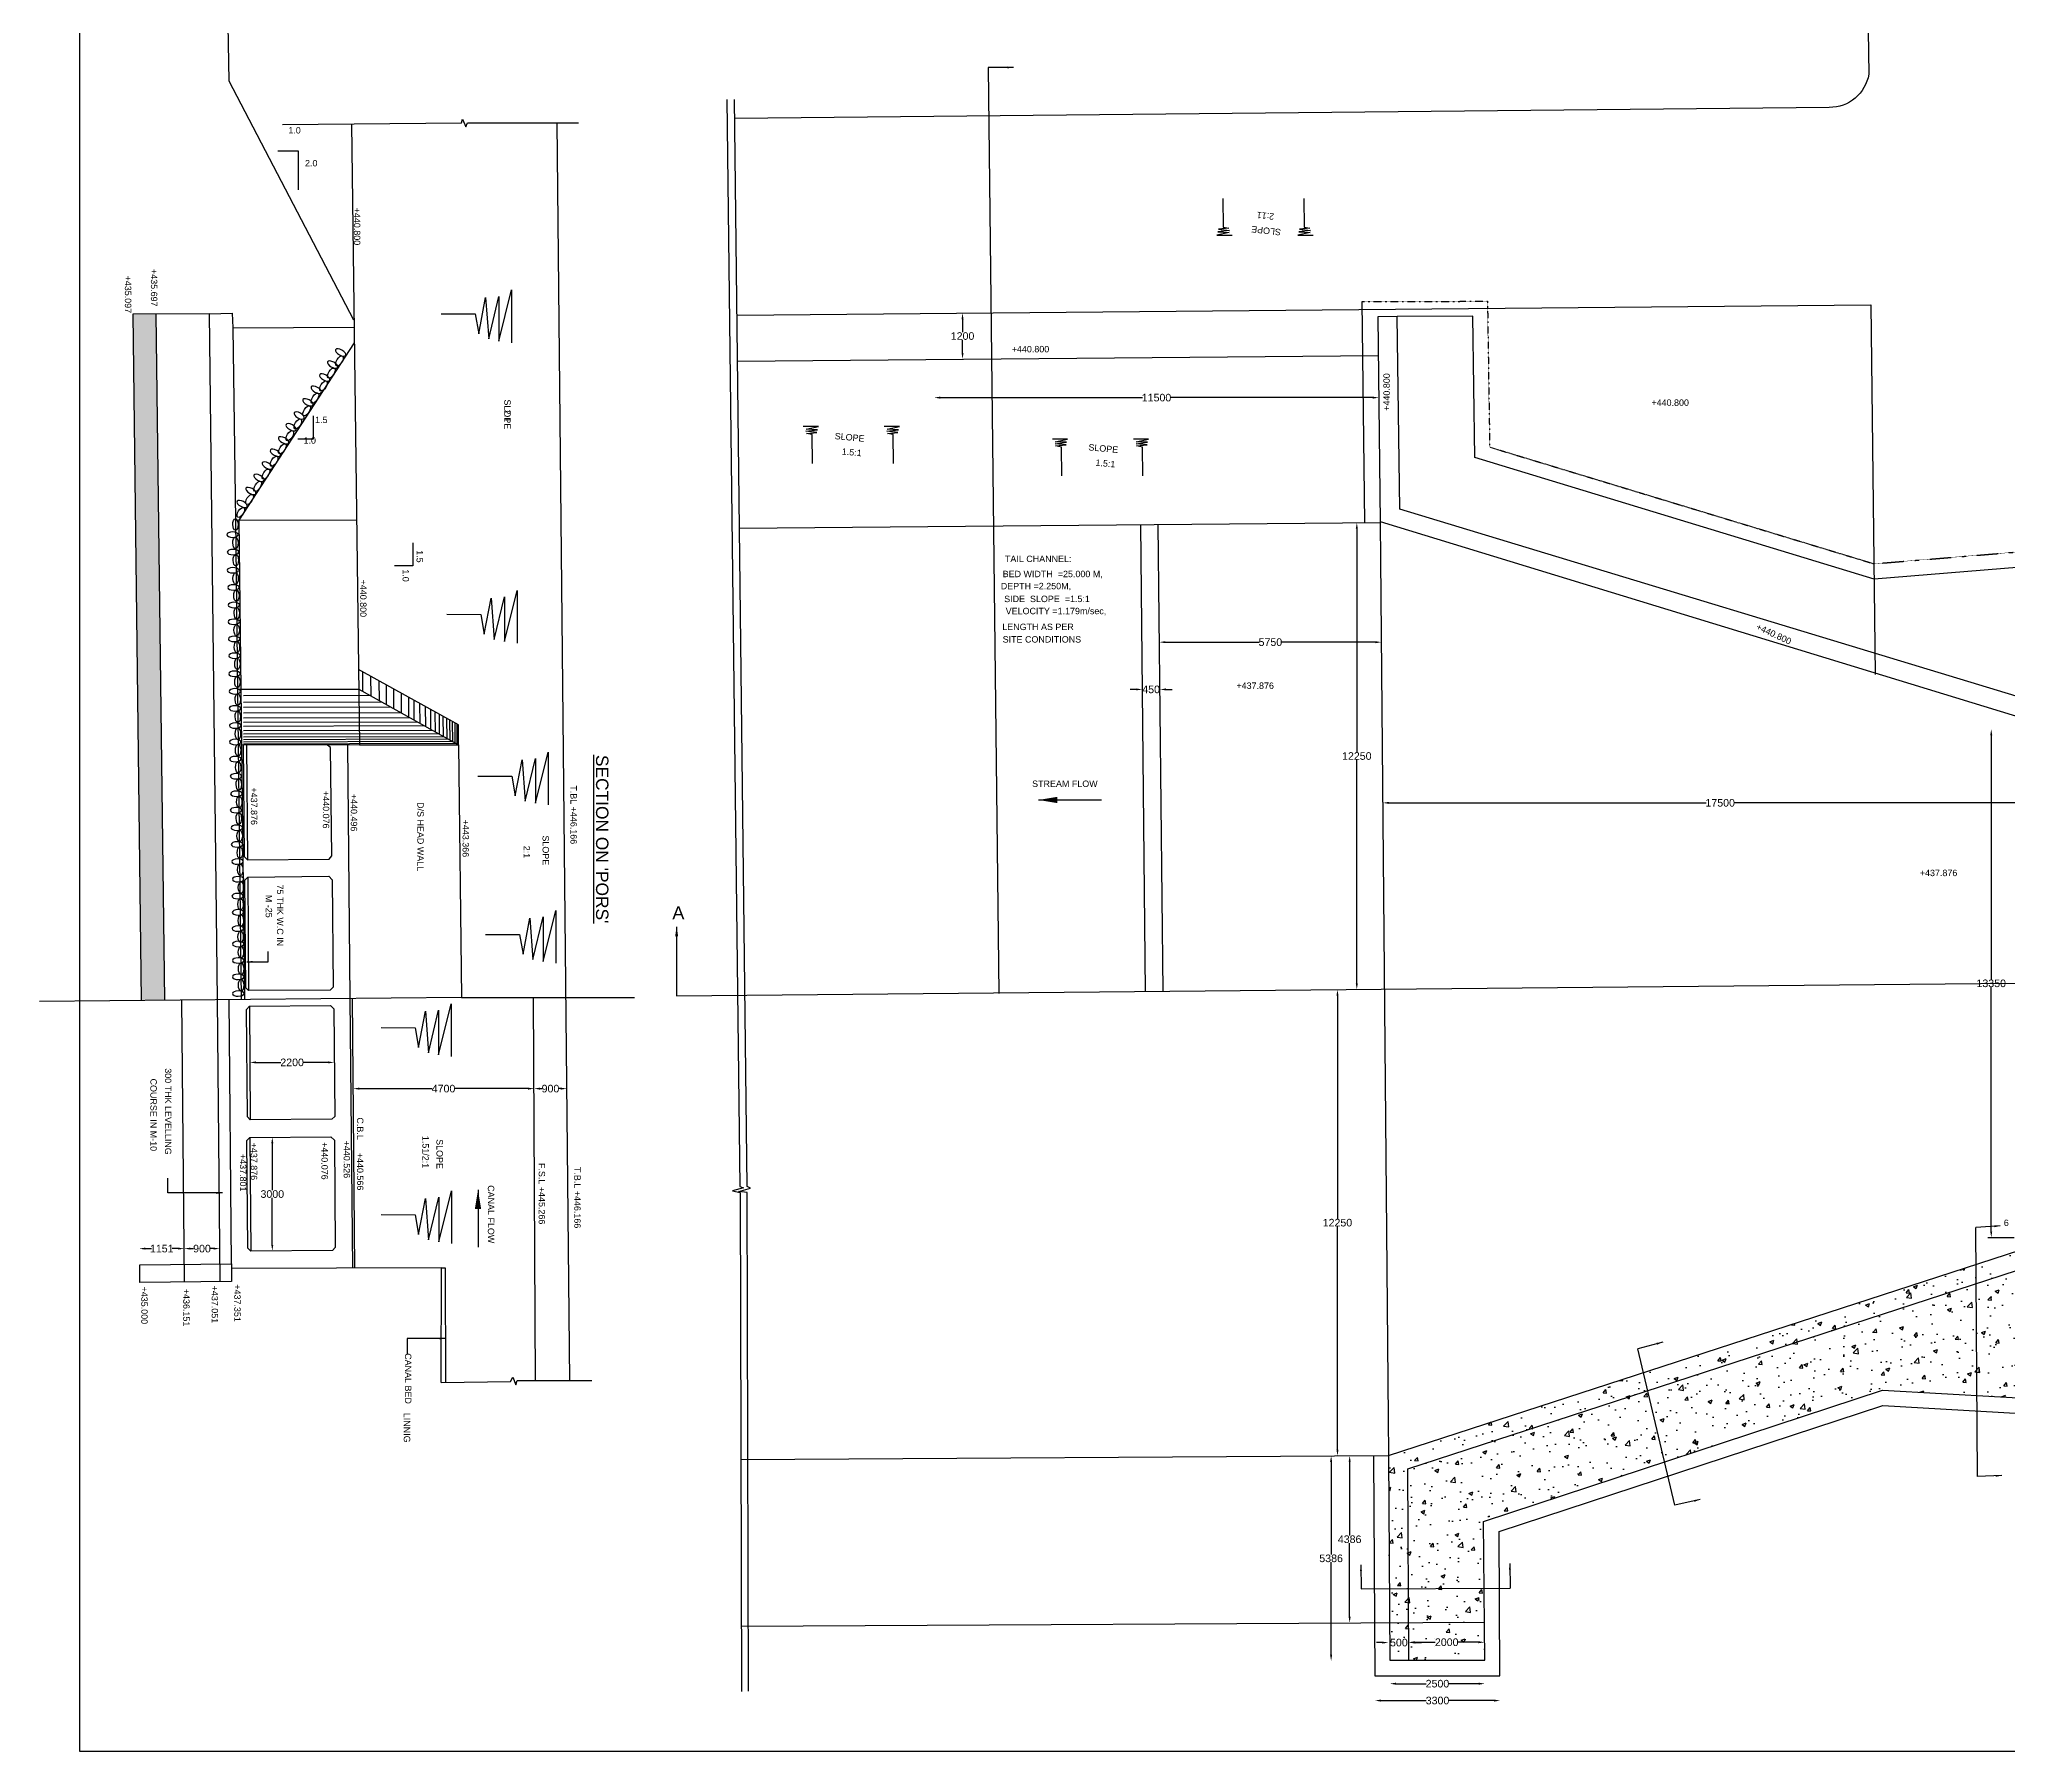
# Model space of a CAD drawing. Header units: millimetres. Extents: x -87412 to 65085, y -34262 to 36967.
# Drawn here: x -87412 to -35552, y -34262 to 10812 of the extents above; entities that cross this region are included whole.
import ezdxf

# ---------------------------------------------------------------- set-up
doc = ezdxf.new("R2010")
doc.units = ezdxf.units.MM
doc.header["$MEASUREMENT"] = 0
doc.linetypes.add('DASHDOT', pattern=[1, 0.5, -0.25, 0, -0.25])
doc.styles.get("Standard").update_dxf_attribs({"font": 'arial.ttf'})
doc.dimstyles.new('Civil', dxfattribs={"dimtxt": 200, "dimasz": 160, "dimexe": 0.1, "dimexo": 0.0625, "dimgap": 0.09, "dimtad": 0, "dimtih": 1, "dimtoh": 1, "dimdec": 0, "dimzin": 12, "dimdsep": 46, "dimtxsty": 'Standard', "dimcen": 0, "dimse1": 1, "dimse2": 1, "dimadec": 0, "dimazin": 2, "dimtfac": 1, "dimtdec": 0, "dimtofl": 0, "dimtmove": 0, "dimatfit": 3, "dimfxl": 1, "dimfrac": 1, "dimtolj": 1, "dimtzin": 0, "dimarcsym": 0})

# ---------------------------------------------------------------- blocks, each defined once
blk = doc.blocks.new('*D14')
at = {"color": 0, "lineweight": -2, "transparency": 16777216}
for p, q in [((-84622, -21021), (-84459, -21021)), ((-83756, -21021), (-83919, -21021))]:
    blk.add_line(p, q, dxfattribs=at)
at = {"color": 0, "transparency": 16777216}
for points in [[(-84622, -20994), (-84622, -21047), (-84782, -21021)], [(-83756, -20994), (-83756, -21047), (-83596, -21021)]]:
    blk.add_solid(points, dxfattribs=at)
at = {"layer": 'Defpoints', "color": 0, "transparency": 16777216}
for p in [(-84782, -21032), (-83596, -21021), (-83596, -21021)]:
    blk.add_point(p, dxfattribs=at)
at = {"color": 0, "transparency": 16777216, "insert": (-84189, -21021), "char_height": 200, "attachment_point": 5}
blk.add_mtext('\\A1;1151', dxfattribs=at)
blk = doc.blocks.new('*D15')
at = {"color": 0, "lineweight": -2, "transparency": 16777216}
for p, q in [((-83436, -21021), (-83350, -21021)), ((-82823, -21021), (-82909, -21021))]:
    blk.add_line(p, q, dxfattribs=at)
at = {"color": 0, "transparency": 16777216}
for points in [[(-83436, -20994), (-83436, -21047), (-83596, -21021)], [(-82823, -20994), (-82823, -21047), (-82663, -21021)]]:
    blk.add_solid(points, dxfattribs=at)
at = {"layer": 'Defpoints', "color": 0, "transparency": 16777216}
for p in [(-83596, -21021), (-82663, -21012), (-82663, -21021)]:
    blk.add_point(p, dxfattribs=at)
at = {"color": 0, "transparency": 16777216, "insert": (-83129, -21021), "char_height": 200, "attachment_point": 5}
blk.add_mtext('\\A1;900', dxfattribs=at)
blk = doc.blocks.new('*D16')
at = {"color": 0, "lineweight": -2, "transparency": 16777216}
for p, q in [((-81278, -18249), (-81278, -19483)), ((-81278, -20921), (-81278, -19687))]:
    blk.add_line(p, q, dxfattribs=at)
at = {"color": 0, "transparency": 16777216}
for points in [[(-81304, -18249), (-81251, -18249), (-81278, -18089)], [(-81304, -20921), (-81251, -20921), (-81278, -21081)]]:
    blk.add_solid(points, dxfattribs=at)
at = {"layer": 'Defpoints', "color": 0, "transparency": 16777216}
for p in [(-81277, -18089), (-81278, -21081), (-81255, -21081)]:
    blk.add_point(p, dxfattribs=at)
at = {"color": 0, "transparency": 16777216, "insert": (-81278, -19585), "char_height": 200, "attachment_point": 5}
blk.add_mtext('\\A1;3000', dxfattribs=at)
blk = doc.blocks.new('*D17')
at = {"color": 0, "lineweight": -2, "transparency": 16777216}
for p, q in [((-81708, -16119), (-81056, -16119)), ((-79804, -16119), (-80456, -16119))]:
    blk.add_line(p, q, dxfattribs=at)
at = {"color": 0, "transparency": 16777216}
for points in [[(-81708, -16092), (-81708, -16145), (-81868, -16119)], [(-79804, -16092), (-79804, -16145), (-79644, -16119)]]:
    blk.add_solid(points, dxfattribs=at)
at = {"layer": 'Defpoints', "color": 0, "transparency": 16777216}
for p in [(-81868, -16136), (-79644, -16119), (-79644, -16119)]:
    blk.add_point(p, dxfattribs=at)
at = {"color": 0, "transparency": 16777216, "insert": (-80756, -16119), "char_height": 200, "attachment_point": 5}
blk.add_mtext('\\A1;2200', dxfattribs=at)
blk = doc.blocks.new('*D18')
at = {"color": 0, "lineweight": -2, "transparency": 16777216}
for p, q in [((-78990, -16809), (-77070, -16809)), ((-74545, -16809), (-76465, -16809))]:
    blk.add_line(p, q, dxfattribs=at)
at = {"color": 0, "transparency": 16777216}
for points in [[(-78990, -16782), (-78990, -16836), (-79150, -16809)], [(-74545, -16782), (-74545, -16836), (-74385, -16809)]]:
    blk.add_solid(points, dxfattribs=at)
at = {"layer": 'Defpoints', "color": 0, "transparency": 16777216}
for p in [(-74385, -16809), (-79150, -17183), (-74385, -17159)]:
    blk.add_point(p, dxfattribs=at)
at = {"color": 0, "transparency": 16777216, "insert": (-76768, -16809), "char_height": 200, "attachment_point": 5}
blk.add_mtext('\\A1;4700', dxfattribs=at)
blk = doc.blocks.new('*D19')
at = {"color": 0, "lineweight": -2, "transparency": 16777216}
for p, q in [((-74225, -16809), (-74173, -16809)), ((-73680, -16809), (-73732, -16809))]:
    blk.add_line(p, q, dxfattribs=at)
at = {"color": 0, "transparency": 16777216}
for points in [[(-74225, -16782), (-74225, -16836), (-74385, -16809)], [(-73680, -16782), (-73680, -16836), (-73520, -16809)]]:
    blk.add_solid(points, dxfattribs=at)
at = {"layer": 'Defpoints', "color": 0, "transparency": 16777216}
for p in [(-74385, -16809), (-73520, -16800), (-73520, -16809)]:
    blk.add_point(p, dxfattribs=at)
at = {"color": 0, "transparency": 16777216, "insert": (-73952, -16809), "char_height": 200, "attachment_point": 5}
blk.add_mtext('\\A1;900', dxfattribs=at)
blk = doc.blocks.new('*D20')
at = {"color": 0, "lineweight": -2, "transparency": 16777216}
for p, q in [((-57757, -5056), (-55291, -5056)), ((-52230, -5056), (-54695, -5056))]:
    blk.add_line(p, q, dxfattribs=at)
at = {"color": 0, "transparency": 16777216}
for points in [[(-57757, -5029), (-57757, -5083), (-57917, -5056)], [(-52230, -5029), (-52230, -5083), (-52070, -5056)]]:
    blk.add_solid(points, dxfattribs=at)
at = {"layer": 'Defpoints', "color": 0, "transparency": 16777216}
for p in [(-52070, -5056), (-52070, -5168), (-57917, -5219)]:
    blk.add_point(p, dxfattribs=at)
at = {"color": 0, "transparency": 16777216, "insert": (-54993, -5056), "char_height": 200, "attachment_point": 5}
blk.add_mtext('\\A1;5750', dxfattribs=at)
blk = doc.blocks.new('*D21')
at = {"color": 0, "lineweight": -2, "transparency": 16777216}
for p, q in [((-58526, -6300), (-58686, -6300)), ((-57741, -6300), (-57581, -6300))]:
    blk.add_line(p, q, dxfattribs=at)
at = {"color": 0, "transparency": 16777216}
for points in [[(-58526, -6273), (-58526, -6326), (-58366, -6300)], [(-57741, -6273), (-57741, -6326), (-57901, -6300)]]:
    blk.add_solid(points, dxfattribs=at)
at = {"layer": 'Defpoints', "color": 0, "transparency": 16777216}
for p in [(-58366, -6650), (-57901, -6300), (-57901, -6645)]:
    blk.add_point(p, dxfattribs=at)
at = {"color": 0, "transparency": 16777216, "insert": (-58134, -6300), "char_height": 200, "attachment_point": 5}
blk.add_mtext('\\A1;450', dxfattribs=at)
blk = doc.blocks.new('*D22')
at = {"color": 0, "lineweight": -2, "transparency": 16777216}
for p, q in [((-52717, -2069), (-52717, -7952)), ((-52717, -14039), (-52717, -8156))]:
    blk.add_line(p, q, dxfattribs=at)
at = {"color": 0, "transparency": 16777216}
for points in [[(-52744, -2069), (-52690, -2069), (-52717, -1909)], [(-52744, -14039), (-52690, -14039), (-52717, -14199)]]:
    blk.add_solid(points, dxfattribs=at)
at = {"layer": 'Defpoints', "color": 0, "transparency": 16777216}
for p in [(-52830, -1909), (-52805, -14199), (-52717, -14199)]:
    blk.add_point(p, dxfattribs=at)
at = {"color": 0, "transparency": 16777216, "insert": (-52717, -8054), "char_height": 200, "attachment_point": 5}
blk.add_mtext('\\A1;12250', dxfattribs=at)
blk = doc.blocks.new('*D23')
at = {"color": 0, "lineweight": -2, "transparency": 16777216}
for p, q in [((-63687, 1381), (-58359, 1381)), ((-52298, 1381), (-57626, 1381))]:
    blk.add_line(p, q, dxfattribs=at)
at = {"color": 0, "transparency": 16777216}
for points in [[(-63687, 1408), (-63687, 1354), (-63847, 1381)], [(-52298, 1408), (-52298, 1354), (-52138, 1381)]]:
    blk.add_solid(points, dxfattribs=at)
at = {"layer": 'Defpoints', "color": 0, "transparency": 16777216}
for p in [(-63847, 1318), (-52138, 1381), (-52138, 1325)]:
    blk.add_point(p, dxfattribs=at)
at = {"color": 0, "transparency": 16777216, "insert": (-57992, 1381), "char_height": 200, "attachment_point": 5}
blk.add_mtext('\\A1;11500', dxfattribs=at)
blk = doc.blocks.new('*D24')
at = {"color": 0, "lineweight": -2, "transparency": 16777216}
for p, q in [((-63100, 3447), (-63100, 3104)), ((-63100, 2556), (-63100, 2899))]:
    blk.add_line(p, q, dxfattribs=at)
at = {"color": 0, "transparency": 16777216}
for points in [[(-63127, 3447), (-63074, 3447), (-63100, 3607)], [(-63127, 2556), (-63074, 2556), (-63100, 2396)]]:
    blk.add_solid(points, dxfattribs=at)
at = {"layer": 'Defpoints', "color": 0, "transparency": 16777216}
for p in [(-62942, 3607), (-63100, 2396), (-62932, 2396)]:
    blk.add_point(p, dxfattribs=at)
at = {"color": 0, "transparency": 16777216, "insert": (-63100, 3002), "char_height": 200, "attachment_point": 5}
blk.add_mtext('\\A1;1200', dxfattribs=at)
blk = doc.blocks.new('*D25')
at = {"color": 0, "lineweight": -2, "transparency": 16777216}
for p, q in [((-51873, -9286), (-43514, -9286)), ((-34422, -9286), (-42781, -9286))]:
    blk.add_line(p, q, dxfattribs=at)
at = {"color": 0, "transparency": 16777216}
for points in [[(-51873, -9259), (-51873, -9313), (-52033, -9286)], [(-34422, -9259), (-34422, -9313), (-34262, -9286)]]:
    blk.add_solid(points, dxfattribs=at)
at = {"layer": 'Defpoints', "color": 0, "transparency": 16777216}
for p in [(-34262, -9286), (-34262, -9322), (-52033, -9345)]:
    blk.add_point(p, dxfattribs=at)
at = {"color": 0, "transparency": 16777216, "insert": (-43148, -9286), "char_height": 200, "attachment_point": 5}
blk.add_mtext('\\A1;17500', dxfattribs=at)
blk = doc.blocks.new('*D26')
at = {"color": 0, "lineweight": -2, "transparency": 16777216}
for p, q in [((-36010, -7506), (-36010, -13936)), ((-36010, -20570), (-36010, -14141))]:
    blk.add_line(p, q, dxfattribs=at)
at = {"color": 0, "transparency": 16777216}
for points in [[(-36036, -7506), (-35983, -7506), (-36010, -7346)], [(-36036, -20570), (-35983, -20570), (-36010, -20730)]]:
    blk.add_solid(points, dxfattribs=at)
at = {"layer": 'Defpoints', "color": 0, "transparency": 16777216}
for p in [(-36169, -7346), (-36169, -20730), (-36010, -20730)]:
    blk.add_point(p, dxfattribs=at)
at = {"color": 0, "transparency": 16777216, "insert": (-36010, -14038), "char_height": 200, "attachment_point": 5}
blk.add_mtext('\\A1;13350', dxfattribs=at)
blk = doc.blocks.new('*D97')
at = {"color": 0, "lineweight": -2, "transparency": 16777216}
for p, q in [((-51685, -32474), (-50895, -32474)), ((-49504, -32474), (-50294, -32474))]:
    blk.add_line(p, q, dxfattribs=at)
at = {"color": 0, "transparency": 16777216}
for points in [[(-51685, -32447), (-51685, -32501), (-51845, -32474)], [(-49504, -32447), (-49504, -32501), (-49344, -32474)]]:
    blk.add_solid(points, dxfattribs=at)
at = {"layer": 'Defpoints', "color": 0, "transparency": 16777216}
for p in [(-51845, -32476), (-49344, -32474), (-49344, -32476)]:
    blk.add_point(p, dxfattribs=at)
at = {"color": 0, "transparency": 16777216, "insert": (-50594, -32474), "char_height": 200, "attachment_point": 5}
blk.add_mtext('\\A1;2500', dxfattribs=at)
blk = doc.blocks.new('*D98')
at = {"color": 0, "lineweight": -2, "transparency": 16777216}
for p, q in [((-52080, -32918), (-50890, -32918)), ((-49103, -32918), (-50293, -32918))]:
    blk.add_line(p, q, dxfattribs=at)
at = {"color": 0, "transparency": 16777216}
for points in [[(-52080, -32891), (-52080, -32945), (-52240, -32918)], [(-49103, -32891), (-49103, -32945), (-48943, -32918)]]:
    blk.add_solid(points, dxfattribs=at)
at = {"layer": 'Defpoints', "color": 0, "transparency": 16777216}
for p in [(-52240, -32918), (-48943, -32918), (-48943, -32918)]:
    blk.add_point(p, dxfattribs=at)
at = {"color": 0, "transparency": 16777216, "insert": (-50592, -32918), "char_height": 200, "attachment_point": 5}
blk.add_mtext('\\A1;3300', dxfattribs=at)
blk = doc.blocks.new('*D99')
at = {"color": 0, "lineweight": -2, "transparency": 16777216}
for p, q in [((-53394, -26636), (-53394, -29073)), ((-53394, -31714), (-53394, -29277))]:
    blk.add_line(p, q, dxfattribs=at)
at = {"color": 0, "transparency": 16777216}
for points in [[(-53421, -26636), (-53367, -26636), (-53394, -26476)], [(-53421, -31714), (-53367, -31714), (-53394, -31874)]]:
    blk.add_solid(points, dxfattribs=at)
at = {"layer": 'Defpoints', "color": 0, "transparency": 16777216}
for p in [(-53394, -26476), (-53383, -26476), (-53379, -31874)]:
    blk.add_point(p, dxfattribs=at)
at = {"color": 0, "transparency": 16777216, "insert": (-53394, -29175), "char_height": 200, "attachment_point": 5}
blk.add_mtext('\\A1;5386', dxfattribs=at)
blk = doc.blocks.new('*D100')
at = {"color": 0, "lineweight": -2, "transparency": 16777216}
for p, q in [((-52906, -26633), (-52906, -28571)), ((-52906, -30713), (-52906, -28775))]:
    blk.add_line(p, q, dxfattribs=at)
at = {"color": 0, "transparency": 16777216}
for points in [[(-52933, -26633), (-52879, -26633), (-52906, -26473)], [(-52933, -30713), (-52879, -30713), (-52906, -30873)]]:
    blk.add_solid(points, dxfattribs=at)
at = {"layer": 'Defpoints', "color": 0, "transparency": 16777216}
for p in [(-52914, -26473), (-52906, -26473), (-52888, -30873)]:
    blk.add_point(p, dxfattribs=at)
at = {"color": 0, "transparency": 16777216, "insert": (-52906, -28673), "char_height": 200, "attachment_point": 5}
blk.add_mtext('\\A1;4386', dxfattribs=at)
blk = doc.blocks.new('*D101')
at = {"color": 0, "lineweight": -2, "transparency": 16777216}
for p, q in [((-53227, -14362), (-53227, -20236)), ((-53227, -26314), (-53227, -20440))]:
    blk.add_line(p, q, dxfattribs=at)
at = {"color": 0, "transparency": 16777216}
for points in [[(-53253, -14362), (-53200, -14362), (-53227, -14202)], [(-53253, -26314), (-53200, -26314), (-53227, -26474)]]:
    blk.add_solid(points, dxfattribs=at)
at = {"layer": 'Defpoints', "color": 0, "transparency": 16777216}
for p in [(-53227, -14202), (-53077, -14202), (-53121, -26474)]:
    blk.add_point(p, dxfattribs=at)
at = {"color": 0, "transparency": 16777216, "insert": (-53227, -20338), "char_height": 200, "attachment_point": 5}
blk.add_mtext('\\A1;12250', dxfattribs=at)
blk = doc.blocks.new('*D106')
at = {"color": 0, "lineweight": -2, "transparency": 16777216}
for p, q in [((-52043, -31392), (-52203, -31392)), ((-51176, -31392), (-51016, -31392))]:
    blk.add_line(p, q, dxfattribs=at)
at = {"color": 0, "transparency": 16777216}
for points in [[(-52043, -31366), (-52043, -31419), (-51883, -31392)], [(-51176, -31366), (-51176, -31419), (-51336, -31392)]]:
    blk.add_solid(points, dxfattribs=at)
at = {"layer": 'Defpoints', "color": 0, "transparency": 16777216}
for p in [(-51883, -31365), (-51336, -31365), (-51336, -31392)]:
    blk.add_point(p, dxfattribs=at)
at = {"color": 0, "transparency": 16777216, "insert": (-51609, -31392), "char_height": 200, "attachment_point": 5}
blk.add_mtext('\\A1;500', dxfattribs=at)
blk = doc.blocks.new('*D107')
at = {"color": 0, "lineweight": -2, "transparency": 16777216}
for p, q in [((-51188, -31383), (-50650, -31383)), ((-49513, -31383), (-50050, -31383))]:
    blk.add_line(p, q, dxfattribs=at)
at = {"color": 0, "transparency": 16777216}
for points in [[(-51188, -31356), (-51188, -31410), (-51348, -31383)], [(-49513, -31356), (-49513, -31410), (-49353, -31383)]]:
    blk.add_solid(points, dxfattribs=at)
at = {"layer": 'Defpoints', "color": 0, "transparency": 16777216}
for p in [(-51348, -31393), (-49353, -31378), (-49353, -31383)]:
    blk.add_point(p, dxfattribs=at)
at = {"color": 0, "transparency": 16777216, "insert": (-50350, -31383), "char_height": 200, "attachment_point": 5}
blk.add_mtext('\\A1;2000', dxfattribs=at)

msp = doc.modelspace()

# ---------------------------------------------------------------- hatches: boundary and pattern name
h = msp.add_hatch()
h.set_pattern_fill('AR-CONC', color=256, scale=25, style=0)
h.set_pattern_definition([(50, (0, 0), (179.31505, -15.68803), [18.75, -206.25]), (355, (0, 0), (-34.68783, 188.04803), [15, -165]), (100.4514, (14.94, -1.3), (144.62735, 172.3599), [15.93505, -175.28553]), (46.1842, (0, 50), (266.81026, -41.37975), [28.125, -309.375]), (96.6356, (22.23, 46.55), (233.6657, 243.5295), [23.9026, -262.92825]), (351.1842, (0, 50), (233.6655, 243.52965), [22.5, -247.5]), (21, (25, 37.5), (149.22676, -100.65472), [18.75, -206.25]), (326, (25, 37.5), (60.82883, 181.2875), [15, -165]), (71.4514, (37.44, 29.11), (210.05566, 80.63262), [15.93505, -175.28553]), (37.5, (0, 0), (3.039964, 83.223463), [0, -163, 0, -167.5, 0, -165.625]), (7.5, (0, 0), (65.76738, 98.60293), [0, -95.5, 0, -159.25, 0, -63.125]), (327.5, (-55.75, 0), (133.45561, -5.63872), [0, -62.5, 0, -195, 0, -258.75]), (317.5, (-80.75, 0), (145.79654, 25.02625), [0, -81.25, 0, -129.5, 0, -183.75])])
h.paths.add_polyline_path([(-84337.5, 3582.9), (-84954.5, 3580), (-84733, -14488.7), (-84104, -14482.8)])
h = msp.add_hatch()
h.set_pattern_fill('AR-CONC', color=256, scale=150, style=0)
h.paths.add_polyline_path([(-34155, -20704.5), (-34762.3, -20901.9), (-34759.5, -21175), (-34155.9, -21170.1)])
h.paths.add_polyline_path([(-33650.8, -20701.2), (-34155, -20704.5), (-34155.9, -21170.1), (-33647, -21165.9)])
h.paths.add_polyline_path([(-32913, -20696.3), (-33650.8, -20701.2), (-33647, -21165.9), (-32909.3, -21159.9)])
h.paths.add_polyline_path([(-32909.3, -21159.9), (-34155.9, -21170.1), (-34156, -21214.5), (-51376, -26814), (-51345, -31855.1), (-49349, -31857.5), (-49377, -28200.5), (-38869, -24745), (-34214, -25012.5), (-32878.5, -25017)])
h.paths.add_polyline_path([(-34156, -21214.5), (-34155.9, -21170.1), (-34759.5, -21175), (-34762.3, -20901.9), (-51884, -26466.5), (-51844, -31854.5), (-51345, -31855.1), (-51376, -26814)])

# ---------------------------------------------------------------- linework, layer by layer
msp.add_lwpolyline([(65083, -34261.5), (-86346.4, -34261.5), (-86346.4, 36966.4), (65083, 36966.4)], close=True)
msp.add_lwpolyline([(-39349.1, 17290.5), (-39234, 9893.5, -0.3682755), (-40275.5, 9022), (-69093, 8727.5)], format="xyb")
for points in [[(-79127.7, 3422), (-82412, 9712), (-82499, 14652)], [(-69303.5, 9230.5), (-68962.5, -19386.5), (-68869, -19424.5), (-69154.5, -19497.5), (-68959, -19544), (-68922, -32676)], [(-68733, -32669.5), (-68768, -19545.5), (-68990, -19519.5), (-68682.5, -19430), (-68775, -19386.5), (-69103.5, 9227.5)], [(-81005.5, 8568), (-76298, 8612), (-76264.5, 8714.5), (-76177, 8509), (-76138.5, 8619.5), (-73216, 8619.5)], [(-79196.1, 8584.9), (-78979.5, -7762), (-76377.5, -7762), (-76298, -14410.5), (-71738, -14410.5)], [(-73441, -24493.5), (-73779.5, 8619.5)], [(-81135.5, 7880.5), (-80598.5, 7880.5), (-80598.5, 6851)], [(-56248.5, 6625.5), (-56238.5, 5868), (-56085.5, 5838.5), (-56362, 5813), (-56072, 5782), (-56377, 5743), (-56077.5, 5727), (-56404, 5658.5), (-56002.5, 5658.5)], [(-54114.5, 6625.5), (-54104.5, 5868), (-53951.5, 5838.5), (-54228, 5813), (-53938, 5782), (-54243, 5743), (-53943.5, 5727), (-54270, 5658.5), (-53868.5, 5658.5)], [(-76826.5, 3588), (-75931.5, 3584), (-75842.5, 3063.5), (-75660, 4015), (-75579.5, 2925.5), (-75312.5, 4046.5), (-75312.5, 2872), (-74978.5, 4215.5), (-74978.5, 2827.5)], [(-69038.3, 3551), (-39178, 3824), (-39065.5, -5909)], [(-52505.5, -1905.7), (-52572, 3908.5)], [(-82654.9, -21887), (-82723.7, -14470.1), (-82935, 3589.5), (-84954.5, 3580), (-84733, -14488.7)], [(-84104, -14482.8), (-84337.5, 3582.9)], [(-82935, 3589.5), (-82331.5, 3608), (-82317, 3217.5), (-79125.2, 3232.5)], [(-82317, 3217.5), (-82248.5, -1841), (-79058, -1835.5)], [(-68939.2, -26569), (-51884, -26466.5), (-34155, -20704.5), (-34286, -6805.5), (-51588.5, -1557.5), (-51656, 3517.5), (-52165, 3510.5), (-52098, -1902), (-51884, -26466.5), (-51844, -31854.5), (-49349, -31857.5), (-49377, -28200.5), (-38869, -24745), (-34214, -25012.5), (-32878.5, -25017), (-33054.5, -3004.5), (-34261.5, -3000.5), (-39094.5, -3396.7), (-49607, -191.5), (-49664, 3526.5), (-51656, 3517.5)], [(-79119.7, 2823.7), (-82162, -1840.9)], [(-69024.5, 2343.5), (-52152.4, 2490.1)], [(-52153.1, 2552.4), (-52152.4, 2490.1)], [(-80204, 901), (-80204, 288.5), (-80606.5, 288.5)], [(-67048.5, -349), (-67058.5, 408.5), (-67211.5, 438), (-66935, 463.5), (-67225, 494.5), (-66920, 533.5), (-67219.5, 549.5), (-66893, 618), (-67294.5, 618)], [(-64914.5, -349), (-64924.5, 408.5), (-65077.5, 438), (-64801, 463.5), (-65091, 494.5), (-64786, 533.5), (-65085.5, 549.5), (-64759, 618), (-65160.5, 618)], [(-60488.5, -676.5), (-60498.5, 81), (-60651.5, 110.5), (-60375, 136), (-60665, 167), (-60360, 206), (-60659.5, 222), (-60333, 290.5), (-60734.5, 290.5)], [(-58354.5, -676.5), (-58364.5, 81), (-58517.5, 110.5), (-58241, 136), (-58531, 167), (-58226, 206), (-58525.5, 222), (-58199, 290.5), (-58600.5, 290.5)], [(-82248.5, -1841), (-82095.6, -14464.2)], [(-82162, -1840.9), (-82091, -7765.8), (-82013.5, -14463.5)], [(-68974, -2053.5), (-52098, -1902)], [(-58410.7, -1958.7), (-58294.8, -14250.7)], [(-57820.1, -14246.3), (-57951.6, -1954.6)], [(-52098.2, -1882.1), (-34281.1, -7329)], [(-77577, -2443.5), (-77577, -3047.5), (-78061, -3047.5)], [(-76680.5, -4323), (-75785.5, -4327), (-75696.5, -4847.5), (-75514, -3896), (-75433.5, -4985.5), (-75166.5, -3864.5), (-75166.5, -5039), (-74832.5, -3695.5), (-74832.5, -5083.5)], [(-76377.5, -7762), (-76377.5, -7228.5), (-79005.8, -5777.4)], [(-78905.8, -5830.5), (-78903, -6343.3)], [(-78687.6, -5953.1), (-78684.8, -6465.9)], [(-78470.1, -6075.2), (-78467.4, -6588)], [(-78278.1, -6183.1), (-78275.3, -6695.9)], [(-82165.7, -6289.5), (-78999, -6289.4)], [(-82040, -6462), (-78704.4, -6454.8)], [(-82040, -6634), (-78399.4, -6626.2)], [(-78999, -6289.4), (-76377.5, -7762)], [(-78084.8, -6291.7), (-78082, -6804.5)], [(-77886.1, -6403.3), (-77883.3, -6916.1)], [(-77691, -6512.9), (-77688.3, -7025.7)], [(-77549.3, -6592.5), (-77546.5, -7105.3)], [(-77397.6, -6677.7), (-77394.8, -7190.5)], [(-82040, -6762.5), (-78171.5, -6754.2)], [(-82040, -6918.5), (-77894.9, -6909.6)], [(-82040, -7047.5), (-77666.1, -7038.1)], [(-82040, -7161.5), (-77464, -7151.7)], [(-82040, -7263), (-77284, -7252.8)], [(-77250.2, -6760.5), (-77247.4, -7273.3)], [(-77114.2, -6836.9), (-77111.4, -7349.7)], [(-76995.5, -6903.6), (-76992.8, -7416.4)], [(-76883.5, -6966.5), (-76880.8, -7479.3)], [(-76784.6, -7022), (-76781.9, -7534.9)], [(-76686.6, -7077.1), (-76683.9, -7589.9)], [(-76606.9, -7121.8), (-76604.2, -7634.7)], [(-76537.2, -7161), (-76534.4, -7673.9)], [(-76473.7, -7196.7), (-76470.9, -7709.5)], [(-76420.5, -7226.6), (-76417.7, -7739.4)], [(-78979.5, -7762), (-82138.2, -7765.9)], [(-82045, -7765.8), (-82017, -10697), (-81928.5, -10784.5)], [(-82040, -7379), (-77078.2, -7368.4)], [(-82040, -7468.5), (-76919.5, -7457.5)], [(-82040, -7546.5), (-76781.2, -7535.2)], [(-82040, -7616), (-76657.9, -7604.5)], [(-82040, -7677.5), (-76548.9, -7665.7)], [(-82040, -7730.5), (-76454.9, -7718.5)], [(-81957, -7765.7), (-81928.5, -10784.5)], [(-81928.5, -10784.5), (-79784, -10771), (-79706.5, -10684.5), (-79748.5, -7828.5), (-79827, -7763)], [(-79157.5, -21532.3), (-79223.2, -14437.6), (-79289.5, -7762.4)], [(-75863.5, -8579), (-74968.5, -8583), (-74879.5, -9103.5), (-74697, -8152), (-74616.5, -9241.5), (-74349.5, -8120.5), (-74349.5, -9295), (-74015.5, -7951.5), (-74015.5, -9339.5)], [(-82004, -11321), (-81922, -11239), (-79789.5, -11219), (-79699.5, -11309), (-79677, -14138), (-79752.5, -14213), (-81903, -14229), (-81977, -14151.5), (-82004, -11321)], [(-81922, -11239), (-81903, -14229)], [(-75659.5, -12747.5), (-74764.5, -12751.5), (-74675.5, -13272), (-74493, -12320.5), (-74412.5, -13410), (-74145.5, -12289), (-74145.5, -13463.5), (-73811.5, -12120), (-73811.5, -13508)], [(-76298, -14410.5), (-87411.5, -14513.5)], [(-83587.4, -21897.8), (-83656.2, -14478.7)], [(-82351, -21419), (-82415.4, -14467.2)], [(-79172.6, -14437.1), (-79115, -21532.2)], [(-74348.5, -24493.5), (-74398.5, -14410.5)], [(-81960, -14723.5), (-81878, -14641.5), (-79745.5, -14621.5), (-79655.5, -14711.5), (-79633, -17540.5), (-79708.5, -17615.5), (-81859, -17631.5), (-81933, -17554), (-81960, -14723.5)], [(-81878, -14641.5), (-81859, -17631.5)], [(-78414, -15200), (-77519, -15204), (-77430, -15724.5), (-77247.5, -14773), (-77167, -15862.5), (-76900, -14741.5), (-76900, -15916), (-76566, -14572.5), (-76566, -15960.5)], [(-81947, -18177), (-81865, -18095), (-79732.5, -18075), (-79642.5, -18165), (-79620, -20994), (-79695.5, -21069), (-81846, -21085), (-81920, -21007.5), (-81947, -18177)], [(-81865, -18095), (-81846, -21085)], [(-78408.5, -20124.5), (-77513.5, -20128.5), (-77424.5, -20649), (-77242, -19697.5), (-77161.5, -20787), (-76894.5, -19666), (-76894.5, -20840.5), (-76560.5, -19497), (-76560.5, -20885)], [(-51345, -31855.1), (-51376, -26814), (-34156, -21214.5), (-34155, -20704.5)], [(-36099, -20726.5), (-35407.5, -20726.5)], [(-52275.5, -26468.9), (-52246.5, -32270), (-48946.5, -32270), (-48966, -28463), (-38861, -25148.5), (-34158.5, -25420.5), (-32478.5, -25428.5), (-32492, -21475), (-6285, -21248), (23203.5, -21010.5), (23225.5, -25162), (24880, -25160), (27807, -24891.5), (34025, -27608.5), (34046.5, -32883), (37826, -32878), (37826, -31484.5), (50649.3, -31422)], [(-76825.5, -21524.5), (-82352, -21543), (-82352, -21883.5), (-84765.5, -21911.5), (-84765.5, -21446.5), (-82351, -21419), (-82352, -21543)], [(-76831, -24547.5), (-76825.5, -21524.5), (-76722, -21524.5), (-76716, -24545.6)], [(-76831, -24547.5), (-75001, -24517.5), (-74947.5, -24403), (-74868, -24606), (-74827.5, -24493.5), (-72867, -24493.5)], [(-68926.8, -30957.5), (-49349, -30854.5)]]:
    msp.add_lwpolyline(points)
at = {"linetype": 'DASHDOT'}
msp.add_lwpolyline([(-52572, 3908.5), (-49276, 3919), (-49218, 80), (-39099.2, -2991.3), (-34293.5, -2597), (-32681, -2605), (-32635, -6576.5), (-7657.5, -6386.5), (23023, -6121.5), (22976.5, -1954), (24519.5, -1943), (27529.5, -2121), (33766.5, 698.5), (33707.5, 5994.5), (37550.5, 5994), (37620.5, -1176.5), (50396.5, -1082.5)], dxfattribs=at)
at = {"extrusion": (0, 0, -1)}
for centre, major_axis in [((-79477.2, 2571.2), (-132.3, 73)), ((-79690.2, 2250.7), (-132.3, 73)), ((-80120.2, 1590.2), (-132.3, 73)), ((-79896.2, 1913.2), (-132.3, 73)), ((-80338.2, 1257.7), (-132.3, 73)), ((-80783.7, 603.2), (-132.3, 73)), ((-80570.7, 910.7), (-132.3, 73)), ((-81196.7, -68.8), (-132.3, 73)), ((-80980.7, 258.2), (-132.3, 73)), ((-81409.7, -406.8), (-132.3, 73)), ((-81842.2, -1075.3), (-132.3, 73)), ((-81629.2, -730.8), (-132.3, 73)), ((-82072.3, -1417.7), (-132.3, 73)), ((-82322.9, -2225.3), (-151.1, -1.7)), ((-82318.4, -3161.8), (-151.1, -1.7)), ((-82313.4, -2683.8), (-151.1, -1.7)), ((-82299.4, -3614.8), (-151.1, -1.7)), ((-82287.9, -4077.3), (-151.1, -1.7)), ((-82291.9, -4519.8), (-151.1, -1.7)), ((-82284.4, -4971.3), (-151.1, -1.7)), ((-82272.9, -5411.8), (-151.1, -1.7)), ((-82272.9, -5887.8), (-151.1, -1.7)), ((-82261.9, -6350.3), (-151.1, -1.7)), ((-82261.4, -6800.3), (-151.1, -1.7)), ((-82257.9, -7251.8), (-151.1, -1.7)), ((-82253.9, -7684.3), (-151.1, -1.7)), ((-82250.9, -8133.8), (-151.1, -1.7)), ((-82234.4, -8584.8), (-151.1, -1.7)), ((-82223.9, -9046.3), (-151.1, -1.7)), ((-82234.4, -9477.8), (-151.1, -1.7)), ((-82212.9, -9939.8), (-151.1, -1.7)), ((-82207.9, -10379.8), (-151.1, -1.7)), ((-82196.4, -10830.8), (-151.1, -1.7)), ((-82178.4, -11294.8), (-151.1, -1.7)), ((-82190.4, -11740.8), (-151.1, -1.7)), ((-82181.4, -12167.8), (-151.1, -1.7)), ((-82187.4, -12595.8), (-151.1, -1.7)), ((-82178.4, -13001.3), (-151.1, -1.7)), ((-82175.4, -13435.3), (-151.1, -1.7)), ((-82175.4, -13866.3), (-151.1, -1.7)), ((-82175.4, -14305.8), (-151.1, -1.7))]:
    msp.add_ellipse(centre, major_axis=major_axis, ratio=0.4681494, dxfattribs=at)
for centre, major_axis in [((-79723.7, 2027.5), (81.3, 127.4)), ((-79510.7, 2348), (81.3, 127.4)), ((-79929.7, 1690), (81.3, 127.4)), ((-80371.7, 1034.5), (81.3, 127.4)), ((-80153.7, 1367), (81.3, 127.4)), ((-80817.2, 380), (81.3, 127.4)), ((-80604.2, 687.5), (81.3, 127.4)), ((-81014.2, 35), (81.3, 127.4)), ((-81443.2, -630), (81.3, 127.4)), ((-81230.2, -292), (81.3, 127.4)), ((-81662.7, -954), (81.3, 127.4)), ((-82105.7, -1640.8), (81.3, 127.4)), ((-81875.7, -1298.5), (81.3, 127.4)), ((-82247.6, -1959.9), (-1.7, 151.1)), ((-82247.6, -2442.4), (-1.7, 151.1)), ((-82238.1, -2900.9), (-1.7, 151.1)), ((-82243.1, -3378.9), (-1.7, 151.1)), ((-82224.1, -3831.9), (-1.7, 151.1)), ((-82212.6, -4294.4), (-1.7, 151.1)), ((-82216.6, -4736.9), (-1.7, 151.1)), ((-82209.1, -5188.4), (-1.7, 151.1)), ((-82197.6, -5628.9), (-1.7, 151.1)), ((-82197.6, -6104.9), (-1.7, 151.1)), ((-82186.6, -6567.4), (-1.7, 151.1)), ((-82186.1, -7017.4), (-1.7, 151.1)), ((-82182.6, -7468.9), (-1.7, 151.1)), ((-82178.6, -7901.4), (-1.7, 151.1)), ((-82175.6, -8350.9), (-1.7, 151.1)), ((-82159.1, -8801.9), (-1.7, 151.1)), ((-82148.6, -9263.4), (-1.7, 151.1)), ((-82159.1, -9694.9), (-1.7, 151.1)), ((-82137.6, -10156.9), (-1.7, 151.1)), ((-82132.6, -10596.9), (-1.7, 151.1)), ((-82121.1, -11047.9), (-1.7, 151.1)), ((-82103.1, -11511.9), (-1.7, 151.1)), ((-82115.1, -11957.9), (-1.7, 151.1)), ((-82106.1, -12384.9), (-1.7, 151.1)), ((-82112.1, -12812.9), (-1.7, 151.1)), ((-82103.1, -13218.4), (-1.7, 151.1)), ((-82100.1, -13652.4), (-1.7, 151.1)), ((-82100.1, -14083.4), (-1.7, 151.1))]:
    msp.add_ellipse(centre, major_axis=major_axis, ratio=0.4681494)

# ---------------------------------------------------------------- texts
for s, height, p in [('1.0', 168.5, (-80854.9, 8334.9)), ('2.0', 168.5, (-80416.7, 7468.9)), ('+440.800', 168.5, (-61804.6, 2574.3)), ('+440.800', 168.5, (-44959, 1165.5)), ('1.5', 168.5, (-80150.1, 711.6)), ('1.0', 168.5, (-80455.1, 169.9)), ('TAIL CHANNEL:', 168.5, (-61984, -2946.6)), ('DEPTH =2.250M,', 168.5, (-62093.6, -3663.1)), ('BED WIDTH  =25.000 M,', 168.5, (-62043.8, -3344.7)), ('SIDE  SLOPE  =1.5:1', 168.5, (-62003.9, -4001.4)), ('VELOCITY =1.179m/sec,', 168.5, (-61964.1, -4319.9)), ('LENGTH AS PER', 168.5, (-62053.7, -4737.8)), ('SITE CONDITIONS', 168.5, (-62043.8, -5066.2)), ('+437.876', 168.5, (-55887.7, -6285.9)), ('STREAM FLOW', 168.5, (-61268.2, -8866.9)), ('+437.876', 168.5, (-37891.1, -11215)), ('A', 338.5, (-70742, -12348)), ('6', 168.5, (-35678.3, -20426.4))]:
    msp.add_text(s, height=height).set_placement(p)
for s, height, rotation, p in [('+440.800', 168.5, 270, (-79129.1, 6381.3)), ('2:11', 168.5, 173.70373, (-54886, 6226)), ('SLOPE ', 168.5, 173.70373, (-54708, 5816.9)), ('+435.697', 168.5, 270, (-84474.7, 4767.5)), ('+435.097', 168.5, 270, (-85160.2, 4594.5)), ('+440.800', 168.5, 90, (-51848.5, 1035)), ('SLOPE', 168.5, 270, (-75167.6, 1334)), ('2:1', 168.5, 270, (-75167.6, 1063.3)), ('SLOPE ', 168.5, 354.8404, (-66472.3, 288.9)), ('1.5:1', 168.5, 354.8404, (-66286.1, -116.6)), ('SLOPE ', 168.5, 354.8404, (-59791.3, -5.1)), ('1.5:1', 168.5, 354.8404, (-59605.1, -410.6)), ('1.5', 168.5, 270, (-77479.6, -2635.2)), ('+440.800', 168.5, 270, (-78965.4, -3407.4)), ('1.0', 168.5, 270, (-77847.3, -3137.5)), ('+440.800', 168.5, 335.3427, (-42219.5, -4711.5)), ("%%USECTION ON 'PORS'", 326.763, 270, (-72753.3, -8024.7)), ('+437.876', 168.5, 270, (-81842.5, -8879.7)), ('+440.076', 168.5, 270, (-79946.6, -8973.9)), ('+440.496', 168.5, 270, (-79210.9, -9049.3)), ('D/S HEAD WALL', 168.5, 270, (-77456.5, -9266.1)), ('T.BL +446.166', 168.5, 270, (-73425.5, -8824.5)), ('+443.366', 168.5, 270, (-76268, -9727.8)), ('SLOPE ', 168.5, 270, (-74161.3, -10143.8)), ('2:1', 168.5, 270, (-74661, -10414.5)), ('M -25', 168.5, 270, (-81451.3, -11707.8)), ('75 THK W.C IN ', 168.5, 270, (-81155, -11437.1)), ('COURSE IN M-10', 168.5, 270, (-84488, -16543.8)), ('300 THK LEVELLING ', 168.5, 270, (-84104.9, -16273.1)), ('C.B.L', 168.5, 270, (-79046.9, -17567.3)), ('1.51/2:1', 168.5, 270, (-77323.5, -18053)), ('SLOPE', 168.5, 270, (-76953.7, -18138.7)), ('+437.801', 168.5, 270, (-82130, -18528.6)), ('+437.876', 168.5, 270, (-81844, -18229.9)), ('+440.076', 168.5, 270, (-79982.9, -18216.7)), ('+440.526', 168.5, 270, (-79397.9, -18177.7)), ('+440.566', 168.5, 270, (-79046.9, -18498.5)), ('F.S.L +445.266', 168.5, 270, (-74262.4, -18766.1)), ('T.B.L +446.166', 168.5, 270, (-73326.3, -18870)), ('CANAL FLOW', 168.5, 270, (-75601.5, -19350.5)), ('+435.000', 168.5, 270, (-84730.1, -22019.6)), ('+436.151', 168.5, 270, (-83624.2, -22079)), ('+437.051', 168.5, 270, (-82875.1, -21995.9)), ('+437.351', 168.5, 270, (-82280.6, -21960.2)), ('CANAL BED', 168.5, 270, (-77784, -23774.5)), ('LINNIG', 168.5, 270, (-77815, -25343))]:
    msp.add_text(s, height=height, rotation=rotation).set_placement(p)

# ---------------------------------------------------------------- dimensions: what is measured, and where the dimension line sits
for base, p1, p2, text, picture, middle in [((-63100.5, 2396.5), (-62942.2, 3606.7), (-62931.7, 2396.5), '1200', '*D24', (-63100.5, 3001.6)), ((-52717, -14199), (-52830.5, -1908.6), (-52805, -14199), '12250', '*D22', (-52717, -8053.8)), ((-36009.5, -20730.5), (-36169, -7346), (-36169, -20730.5), '13350', '*D26', (-36009.5, -14038.3)), ((-53226.5, -14201.6), (-53121.4, -26473.9), (-53077.1, -14201.6), '12250', '*D101', (-53226.5, -20337.8)), ((-81277.5, -21080.6), (-81277.3, -18089.5), (-81255, -21080.6), '3000', '*D16', (-81277.5, -19585)), ((-53394, -26475.5), (-53379, -31874.5), (-53383, -26475.5), '5386', '*D99', (-53394, -29175)), ((-52906, -26472.7), (-52888, -30873.1), (-52914.4, -26472.7), '4386', '*D100', (-52906, -28672.9))]:
    dim = msp.add_linear_dim(base=base, p1=p1, p2=p2, angle=90, text=text, dimstyle='Civil')
    dim.commit()
    dim.dimension.update_dxf_attribs({"geometry": picture, "text_midpoint": middle})
for base, p1, p2, text, picture, middle in [((-52137.9, 1381), (-63847, 1318.5), (-52137.9, 1324.7), '11500', '*D23', (-57992.5, 1381)), ((-52069.5, -5056), (-57916.6, -5218.8), (-52069.5, -5167.8), '5750', '*D20', (-54993.1, -5056)), ((-57901.4, -6299.5), (-58366.5, -6650), (-57901.4, -6645), '450', '*D21', (-58133.9, -6299.5)), ((-34262.3, -9286), (-52033.2, -9344.9), (-34262.3, -9322.2), '17500', '*D25', (-43147.7, -9286)), ((-79644.3, -16118.8), (-81868.5, -16136.5), (-79644.3, -16118.8), '2200', '*D17', (-80756.4, -16118.8)), ((-74384.9, -16809.1), (-79150.3, -17183.1), (-74384.9, -17159.5), '4700', '*D18', (-76767.6, -16809.1)), ((-73519.6, -16809.1), (-74384.9, -16809.1), (-73519.6, -16800.2), '900', '*D19', (-73952.3, -16809.1)), ((-83595.5, -21020.5), (-84782, -21031.5), (-83595.5, -21020.5), '1151', '*D14', (-84188.8, -21020.5)), ((-82663.1, -21020.5), (-83595.5, -21020.5), (-82663.1, -21011.9), '900', '*D15', (-83129.3, -21020.5)), ((-51335.6, -31392.2), (-51882.8, -31364.9), (-51335.6, -31364.9), '500', '*D106', (-51609.2, -31392.2)), ((-49352.7, -31383.1), (-51347.8, -31393.1), (-49352.7, -31377.9), '2000', '*D107', (-50350.3, -31383.1)), ((-49344, -32474), (-51845, -32476.5), (-49344, -32476.5), '2500', '*D97', (-50594.5, -32474)), ((-48943, -32918), (-52240.5, -32918), (-48943, -32918), '3300', '*D98', (-50591.8, -32918))]:
    dim = msp.add_linear_dim(base=base, p1=p1, p2=p2, text=text, dimstyle='Civil')
    dim.commit()
    dim.dimension.update_dxf_attribs({"geometry": picture, "text_midpoint": middle})

# ---------------------------------------------------------------- leaders
for points, override in [([(-61762, 10073.5), (-62424, 10073.5), (-62147, -14301.5)], {"dimgap": 0.09, "dimtad": 0}), ([(-61103, -9210), (-59438, -9210)], {"dimasz": 500}), ([(-70629.5, -12551.5), (-70629.5, -14367), (-34218, -14023.8)], {"dimasz": 250, "dimgap": 0.09, "dimtad": 0}), ([(-81951.5, -13470.5), (-81384.5, -13470.5), (-81384.5, -13199)], {"dimgap": 0.09, "dimtad": 0}), ([(-82593.5, -19555.5), (-84028, -19555.5), (-84028, -19169)], {"dimgap": 0.09, "dimtad": 0}), ([(-75860.5, -19474.5), (-75860.5, -20979)], {"dimasz": 500, "dimgap": 0.09, "dimtad": 0}), ([(-35771.5, -20423.5), (-36414, -20461)], {"dimgap": 0.09, "dimtad": 0}), ([(-35731, -26996.5), (-36368.5, -27017.5), (-36414, -20461)], {"dimgap": 0.09, "dimtad": 0}), ([(-76718.3, -23386.5), (-77725.5, -23386.5), (-77725.5, -23806.5)], {"dimgap": 0.09, "dimtad": 0}), ([(-44659.5, -23484.5), (-45312.5, -23655.5)], {"dimgap": 0.09, "dimtad": 0}), ([(-43676.5, -27627), (-44344, -27773.5), (-45312.5, -23655.5)], {"dimgap": 0.09, "dimtad": 0}), ([(-52610, -29343), (-52601.5, -29973), (-48675, -29960.5)], {"dimgap": 0.09, "dimtad": 0}), ([(-48690, -29313.5), (-48675, -29960.5)], {"dimgap": 0.09, "dimtad": 0})]:
    msp.add_leader(points, dimstyle='Civil', override=override)

doc.saveas('drawing.dxf')
